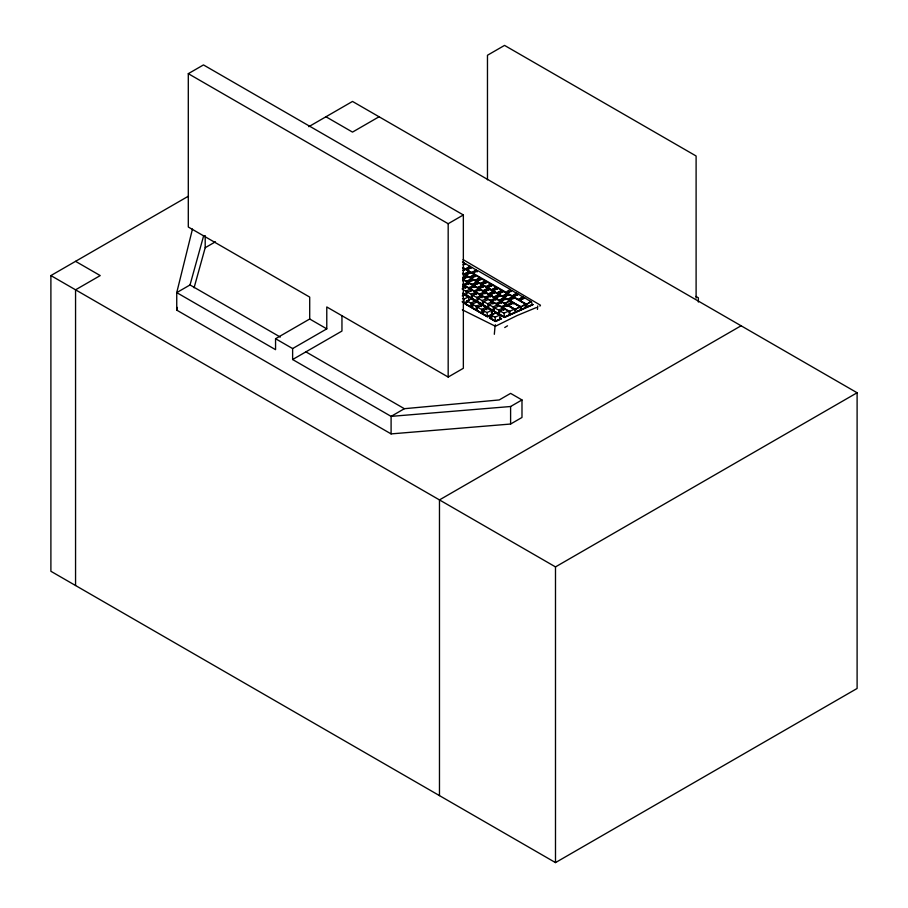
<?xml version="1.0" encoding="UTF-8"?>
<svg xmlns="http://www.w3.org/2000/svg" width="908" height="908" viewBox="0 0 908 908"><rect width="100%" height="100%" fill="white"/><g stroke="black" fill="none" stroke-linecap="round" stroke-linejoin="round"><path stroke-width="1.36" d="M494.327 334.303L495.155 325.109M537.434 309.401L537.74 305.951M513.111 304.101L513.27 302.761L513.735 303.09A36.468 18.035 53.7 0 0 519.569 306.461L520.942 309.594L515.767 311.932L515.494 309.356L514.337 308.834A36.842 21.44 60.4 0 1 509.66 306.144L508.503 305.315L508.162 306.325L506.028 305.099L510.977 302.875L511.102 303.919M192.473 229.032L176.742 292.614L176.742 310.139L391.098 433.899L510.602 424.036L521.986 417.464L521.986 399.94L510.602 393.38L499.218 399.94L404.366 408.702L391.098 416.375L292.626 359.523L292.626 348.57L326.778 328.866L326.778 306.961L448.177 377.047L463.352 368.285L463.352 214.958L203.471 64.922L188.297 73.673L188.297 227.011L309.707 297.098L309.707 319.003L275.555 338.718L275.555 349.671L176.742 292.614L190.022 284.953L203.71 235.535M176.742 310.139L177.412 307.437M194.085 287.779L205.197 247.714L205.197 235.581M465.225 276.94L465.906 274.92L470.673 272.343M467.541 292.07L466.508 295.111L471.729 298.119L471.331 294.26A21.542 13.733 65.8 0 1 467.541 292.07L472.012 290.061A20.907 10.34 53.7 0 0 475.803 292.251L476.541 294.612M466.882 300.889L465.849 303.93L471.07 306.938L470.673 303.079A21.542 13.733 65.8 0 1 466.882 300.889L471.354 298.88A20.907 10.34 53.7 0 0 475.145 301.07L470.673 303.079M476.132 283.239L476.814 281.219L481.819 278.858A13.677 6.765 53.7 0 0 485.383 280.913L480.377 283.421A13.824 8.047 60.4 0 1 477.517 281.775L476.814 281.219L481.581 278.665M472.989 295.225L471.967 298.255L477.177 301.274L476.779 297.415A21.542 13.733 65.8 0 1 472.989 295.225L477.472 293.205A20.907 10.34 53.7 0 0 481.263 295.395L482 297.756M472.33 304.044L471.309 307.074L476.53 310.093L476.121 306.234A21.542 13.733 65.8 0 1 472.33 304.044L476.814 302.024A20.907 10.34 53.7 0 0 480.604 304.214L481.342 306.575M478.448 298.369L477.415 301.411L482.636 304.418L482.239 300.559A21.542 13.733 65.8 0 1 478.448 298.369L482.92 296.36A20.907 10.34 53.7 0 0 486.711 298.55L482.239 300.559M477.79 307.188L476.757 310.23L481.978 313.237L481.581 309.378A21.542 13.733 65.8 0 1 477.79 307.188L482.261 305.179A20.907 10.34 53.7 0 0 486.052 307.369L486.79 309.73M483.896 301.524L482.874 304.555L488.084 307.562L487.687 303.715A21.542 13.733 65.8 0 1 483.896 301.524L488.379 299.504A20.907 10.34 53.7 0 0 492.17 301.694L492.908 304.055M483.238 310.343L482.216 313.374L487.437 316.381L492.613 314.054L491.512 310.513A20.907 10.34 53.7 0 1 487.721 308.323L483.238 310.343A21.542 13.733 65.8 0 0 487.029 312.534L487.437 316.381M489.355 304.668L488.322 307.71L493.543 310.718L493.146 306.859A21.542 13.733 65.8 0 1 489.355 304.668L493.827 302.659A20.907 10.34 53.7 0 0 497.618 304.85L493.146 306.859M494.803 307.823L493.782 310.854L498.991 313.862L498.594 310.003A21.542 13.733 65.8 0 1 494.803 307.823L499.286 305.803A20.907 10.34 53.7 0 0 503.077 307.994L503.815 310.354M500.263 310.967L499.23 313.998L504.451 317.017L509.638 314.679L508.525 311.149A20.907 10.34 53.7 0 1 504.734 308.958L500.263 310.967A21.542 13.733 65.8 0 0 504.054 313.158L504.451 317.017M512.85 298.63L513.531 296.61L518.298 294.033M465.327 268.859A19.545 12.462 65.8 0 1 462.751 267.576A19.647 11.441 60.4 0 0 464.907 268.689L465.747 269.018L470.276 266.316L470.9 268.28M464.363 274.114A13.745 8.762 65.8 0 1 462.558 273.285A13.824 8.047 60.4 0 0 464.011 273.978L469.243 271.526L469.867 273.501M472.035 272.65L476.269 269.846A19.454 9.625 53.7 0 1 472.012 267.383L466.939 269.71L467.779 270.346A19.647 11.441 60.4 0 0 471.195 272.309L472.035 272.65L476.564 269.937L477.177 271.912M470.174 277.383L474.475 274.613A13.677 6.765 53.7 0 1 470.911 272.559L465.906 274.92L466.61 275.476A13.824 8.047 60.4 0 0 469.47 277.122L474.702 274.67L475.315 276.645M467.245 281.503L471.547 278.733A13.677 6.765 53.7 0 1 467.983 276.679L462.978 279.028L463.682 279.596A13.824 8.047 60.4 0 0 466.542 281.242L471.774 278.79L472.387 280.765M475.622 280.527L479.935 277.769A13.677 6.765 53.7 0 1 476.371 275.703L471.354 278.064L472.058 278.62A13.824 8.047 60.4 0 0 474.918 280.277L480.15 277.825L480.775 279.8M472.693 284.647L477.006 281.877A13.677 6.765 53.7 0 1 473.443 279.823L468.426 282.184L469.13 282.74A13.824 8.047 60.4 0 0 471.99 284.386L477.222 281.934L477.846 283.909M481.081 283.682L485.61 280.969L486.223 282.944M478.153 287.791L482.454 285.033A13.677 6.765 53.7 0 1 478.891 282.967L473.885 285.328L474.589 285.895A13.824 8.047 60.4 0 0 477.449 287.541L482.681 285.089L483.294 287.064M486.529 286.826L490.842 284.056A13.677 6.765 53.7 0 1 487.278 282.002L482.261 284.363L482.965 284.919A13.824 8.047 60.4 0 0 485.825 286.576L491.058 284.113L491.682 286.088M483.601 290.946L487.914 288.177A13.677 6.765 53.7 0 1 484.35 286.122L479.333 288.483L480.037 289.039A13.824 8.047 60.4 0 0 482.897 290.685L488.129 288.233L488.754 290.208M492.488 284.942L487.721 287.507L488.425 288.074A13.824 8.047 60.4 0 0 491.285 289.72L496.517 287.269L497.13 289.243M489.56 289.062L484.793 291.627L485.496 292.183A13.824 8.047 60.4 0 0 488.356 293.84L493.589 291.389L494.202 293.363M497.436 293.125L501.749 290.356A13.677 6.765 53.7 0 1 498.186 288.301L493.169 290.662L493.873 291.218A13.824 8.047 60.4 0 0 496.733 292.864L501.965 290.412L502.589 292.387M494.508 297.245L498.821 294.476A13.677 6.765 53.7 0 1 495.257 292.421L490.241 294.782L490.944 295.338A13.824 8.047 60.4 0 0 493.804 296.984L499.037 294.533L499.661 296.507M502.896 296.269L507.197 293.511A13.677 6.765 53.7 0 1 503.634 291.445L498.628 293.806L499.332 294.362A13.824 8.047 60.4 0 0 502.192 296.019L507.424 293.568L508.037 295.543M499.968 300.389L504.269 297.62A13.677 6.765 53.7 0 1 500.705 295.565L495.7 297.926L496.404 298.482A13.824 8.047 60.4 0 0 499.264 300.139L504.496 297.676L505.109 299.651M512.339 295.917L516.584 293.114A19.454 9.625 53.7 0 1 512.328 290.651L507.243 292.978L508.094 293.613A19.647 11.441 60.4 0 0 511.499 295.588L512.339 295.917L516.879 293.216L517.492 295.179M508.344 299.424L512.657 296.655A13.677 6.765 53.7 0 1 509.093 294.601L504.076 296.961L504.78 297.518A13.824 8.047 60.4 0 0 507.64 299.163L512.872 296.712L513.497 298.687M505.416 303.533L509.729 300.775A13.677 6.765 53.7 0 1 506.165 298.709L501.148 301.07L501.852 301.638A13.824 8.047 60.4 0 0 504.712 303.283L509.944 300.832L510.875 303.783M518.627 299.549L523.156 296.837L518.627 299.549L517.787 299.209A19.647 11.441 60.4 0 1 514.371 297.245L513.531 296.61L518.604 294.283A19.454 9.625 53.7 0 0 522.86 296.746L523.167 296.859M520.023 306.643L515.494 309.356L520.034 306.666M525.687 304.101L521.158 306.813L519.217 305.848A101.344 58.986 60.4 0 1 511.465 301.377L509.536 300.105L514.303 297.529L515.154 298.096A100.323 49.611 53.7 0 0 524.847 303.692L526.606 307.052L521.419 309.39L521.158 306.813L525.687 304.112M465.747 269.018L469.992 266.214A19.454 9.625 53.7 0 1 465.736 263.751L463.035 264.796L465.418 263.524M464.714 274.227L469.027 271.469A13.677 6.765 53.7 0 1 465.464 269.404L462.83 270.493M491.988 289.97L496.29 287.212A13.677 6.765 53.7 0 1 492.726 285.146L487.721 287.507L488.425 288.074M489.06 294.09L493.362 291.332A13.677 6.765 53.7 0 1 489.798 289.266L484.793 291.627L485.496 292.183M308.777 126.689L352.508 101.435L857.107 392.755L857.107 688.468L555.492 862.6L50.893 571.28L50.893 275.578L188.478 196.139M379.067 116.769L352.508 132.103L325.961 116.769M205.197 247.714L215.434 241.8M188.297 73.673L448.177 223.72L463.352 214.958M292.626 359.523L341.953 331.057L341.953 315.995M391.098 433.899L391.098 416.375L510.602 406.512L521.986 399.94M741.087 325.779L439.472 499.911L439.472 795.612M50.893 275.578L555.492 566.898L857.107 392.755M462.83 270.482L465.214 269.199M508.503 305.315L513.27 302.75L508.503 305.315L509.66 306.144M527.071 306.847L526.81 304.271L530.885 301.377A36.468 18.035 53.7 0 1 525.051 298.006L519.819 300.23L520.976 301.059A36.842 21.44 60.4 0 0 525.641 303.749L526.81 304.271L531.339 301.581L532.258 304.509L527.071 306.847L524.801 305.531M514.303 297.54L509.536 300.105L511.465 301.377M524.574 297.676L519.819 300.23L520.976 301.059M471.706 267.145L466.939 269.71L467.779 270.346M467.734 276.486L462.978 279.028L463.682 279.596M476.121 275.51L471.354 278.064L472.058 278.62M473.193 279.63L468.426 282.184L469.13 282.74M478.641 282.785L473.885 285.328L474.589 285.895M487.029 281.809L482.261 284.363L482.965 284.919M484.1 285.929L479.333 288.483L480.037 289.039M497.936 288.108L493.169 290.662L493.873 291.218M495.008 292.228L490.241 294.782L490.944 295.338M503.395 291.264L498.628 293.806L499.332 294.362M500.456 295.372L495.7 297.926L496.404 298.482M512.01 290.424L507.243 292.978L508.094 293.613M508.843 294.408L504.076 296.961L504.78 297.518M505.915 298.528L501.148 301.07L501.852 301.638M462.739 284.272A12.281 7.832 65.8 0 0 463.421 284.488L468.017 282.422L468.63 284.397M462.66 286.962L464.896 285.952L465.634 288.313M462.081 288.926L466.564 286.917A20.907 10.34 53.7 0 0 470.355 289.107L471.093 291.468M473.465 285.577L468.869 287.643A12.281 7.832 65.8 0 1 464.839 285.316L469.436 283.251A11.929 5.902 53.7 0 0 473.465 285.577L474.078 287.541M462.705 289.368A21.542 13.733 65.8 0 0 465.872 291.116L470.355 289.107M462.24 295.917L464.476 294.907A20.907 10.34 53.7 0 0 468.278 297.098L469.379 300.639L464.192 302.966L462.104 301.762M478.925 288.721A11.929 5.902 53.7 0 1 474.884 286.395L470.299 288.46A12.281 7.832 65.8 0 0 474.328 290.787L478.925 288.721L479.538 290.696M471.331 294.26L475.803 292.251M462.524 298.516A21.542 13.733 65.8 0 0 463.795 299.118L468.278 297.098M484.373 291.877A11.929 5.902 53.7 0 1 480.343 289.55L475.747 291.616A12.281 7.832 65.8 0 0 479.776 293.942L484.373 291.877L484.986 293.84M464.192 303.215L467.586 301.683M476.779 297.415L481.263 295.395M464.192 303.454L466.644 302.353M489.832 295.021A11.929 5.902 53.7 0 1 485.791 292.694L481.206 294.76A12.281 7.832 65.8 0 0 485.235 297.086L489.832 295.021L490.445 296.984M470.832 307.04L473.102 306.03M476.121 306.234L480.604 304.214M495.28 298.176A11.929 5.902 53.7 0 1 491.251 295.838L486.654 297.915A12.281 7.832 65.8 0 0 490.683 300.242L495.28 298.176L495.893 300.139M487.687 303.715L492.17 301.694M481.581 309.378L486.052 307.369M500.739 301.32L496.143 303.386A12.281 7.832 65.8 0 1 492.113 301.059L496.699 298.993A11.929 5.902 53.7 0 0 500.739 301.32L501.352 303.283M481.739 313.339L484.009 312.329M487.029 312.534L491.512 310.513M506.187 304.464A11.929 5.902 53.7 0 1 502.158 302.137L497.561 304.203A12.281 7.832 65.8 0 0 501.591 306.529L506.187 304.464L506.8 306.439M498.594 310.003L503.077 307.994M493.089 314.089L487.437 316.631L465.384 303.896M491.784 316.869L489.333 317.97L495.496 321.523L501.625 318.776L499.57 317.584M492.068 316.983L489.809 317.993L495.496 321.284L501.148 318.742M495.098 317.187L499.57 315.167L500.683 318.708L495.496 321.035L490.275 318.027L491.296 314.997A21.542 13.733 65.8 0 0 495.098 317.187L495.496 321.035M504.054 313.158L508.525 311.149M509.774 311.262L514.371 309.185L515.29 312.136L510.103 314.474L509.774 311.262A34.22 21.815 65.8 0 1 503.021 307.358L507.606 305.292A33.221 16.423 53.7 0 0 514.371 309.185M532.735 304.543L504.451 317.255L462.864 293.25M533.2 304.577L504.451 317.505L463.194 293.681M536.503 307.494L516.97 315.598L495.405 326.256L462.354 309.832M539.931 306.132L540.453 305.213L463.08 259.586M463.999 262.707L463.704 262.582A19.454 9.625 53.7 0 1 462.444 262.003M695.971 296.417L698.365 297.801L698.365 302.046M510.591 289.584L477.983 270.766A16.287 7.105 -47.9 0 0 473.227 273.331L506.062 292.297A16.287 11.134 -75 0 1 510.591 289.584L511.204 291.547M524.711 305.712L527.071 307.086M463.148 293.171L466.269 294.975L465.872 291.116M491.194 312.749L493.566 314.111M464.907 303.862L487.437 316.869L495.779 312.976A20.907 10.34 53.7 0 0 499.57 315.167M309.707 319.003L326.778 328.866M190.022 284.953L280.3 337.072M305.905 351.861L404.366 408.702M275.555 338.718L292.626 348.57M75.557 261.334L100.221 275.578L75.557 289.811L75.557 585.512M513.531 296.61L514.371 297.245M476.814 281.219L477.517 281.775M465.906 274.92L466.61 275.476M495.348 326.188L495.45 325.075M463.999 262.684L464.612 264.659M466.939 277.621L466.099 275.578A13.677 6.765 53.7 0 1 462.535 273.524M464.408 270.346L463.568 268.314A13.677 6.765 53.7 0 1 462.524 267.849M462.558 279.278L463.171 281.242M501.591 306.529L501.818 308.675M490.683 300.242L490.91 302.375M485.235 297.086L485.451 299.231M479.776 293.942L480.003 296.087M474.328 290.787L474.544 292.932M463.421 284.488L463.636 286.633M463.795 299.118L464.192 302.966M696.107 298.074L696.107 155.994L504.542 45.4L487.471 55.252L487.471 179.795M555.492 566.898L555.492 862.6M510.602 406.512L510.602 424.036M448.177 223.72L448.177 377.047M504.734 327.538A393.743 227.318 0 0 1 507.515 325.824M511.919 295.77A19.545 12.462 65.8 0 1 507.663 293.307M518.196 299.39A19.545 12.462 65.8 0 1 513.939 296.939M471.604 272.491A19.545 12.462 65.8 0 1 467.348 270.039M514.904 309.106A36.649 23.358 65.8 0 1 509.07 305.746M520.182 306.348A100.822 64.264 65.8 0 1 510.489 300.752M526.22 304.021A36.649 23.358 65.8 0 1 520.386 300.65M486.177 286.712A13.745 8.762 65.8 0 1 482.613 284.658M491.625 289.856A13.745 8.762 65.8 0 1 488.061 287.802M469.811 277.269A13.745 8.762 65.8 0 1 466.247 275.203M480.718 283.557A13.745 8.762 65.8 0 1 477.154 281.503M502.533 296.156A13.745 8.762 65.8 0 1 498.969 294.101M497.085 293.012A13.745 8.762 65.8 0 1 493.521 290.946M507.992 299.311A13.745 8.762 65.8 0 1 504.428 297.245M475.27 280.413A13.745 8.762 65.8 0 1 471.706 278.359M472.342 284.533A13.745 8.762 65.8 0 1 468.766 282.467M466.882 281.378A13.745 8.762 65.8 0 1 463.318 279.324M477.79 287.677A13.745 8.762 65.8 0 1 474.226 285.623M488.697 293.976A13.745 8.762 65.8 0 1 485.133 291.922M483.249 290.832A13.745 8.762 65.8 0 1 479.674 288.767M494.156 297.12A13.745 8.762 65.8 0 1 490.592 295.066M499.604 300.276A13.745 8.762 65.8 0 1 496.04 298.221M505.064 303.42A13.745 8.762 65.8 0 1 501.5 301.365M462.819 293.954A20.907 10.34 53.7 0 1 462.512 293.806M468.017 282.422A11.929 5.902 53.7 0 1 463.977 280.095M464.896 285.952A20.907 10.34 53.7 0 1 462.705 284.806M466.315 275.635L462.921 277.666L466.326 275.669"/></g></svg>
